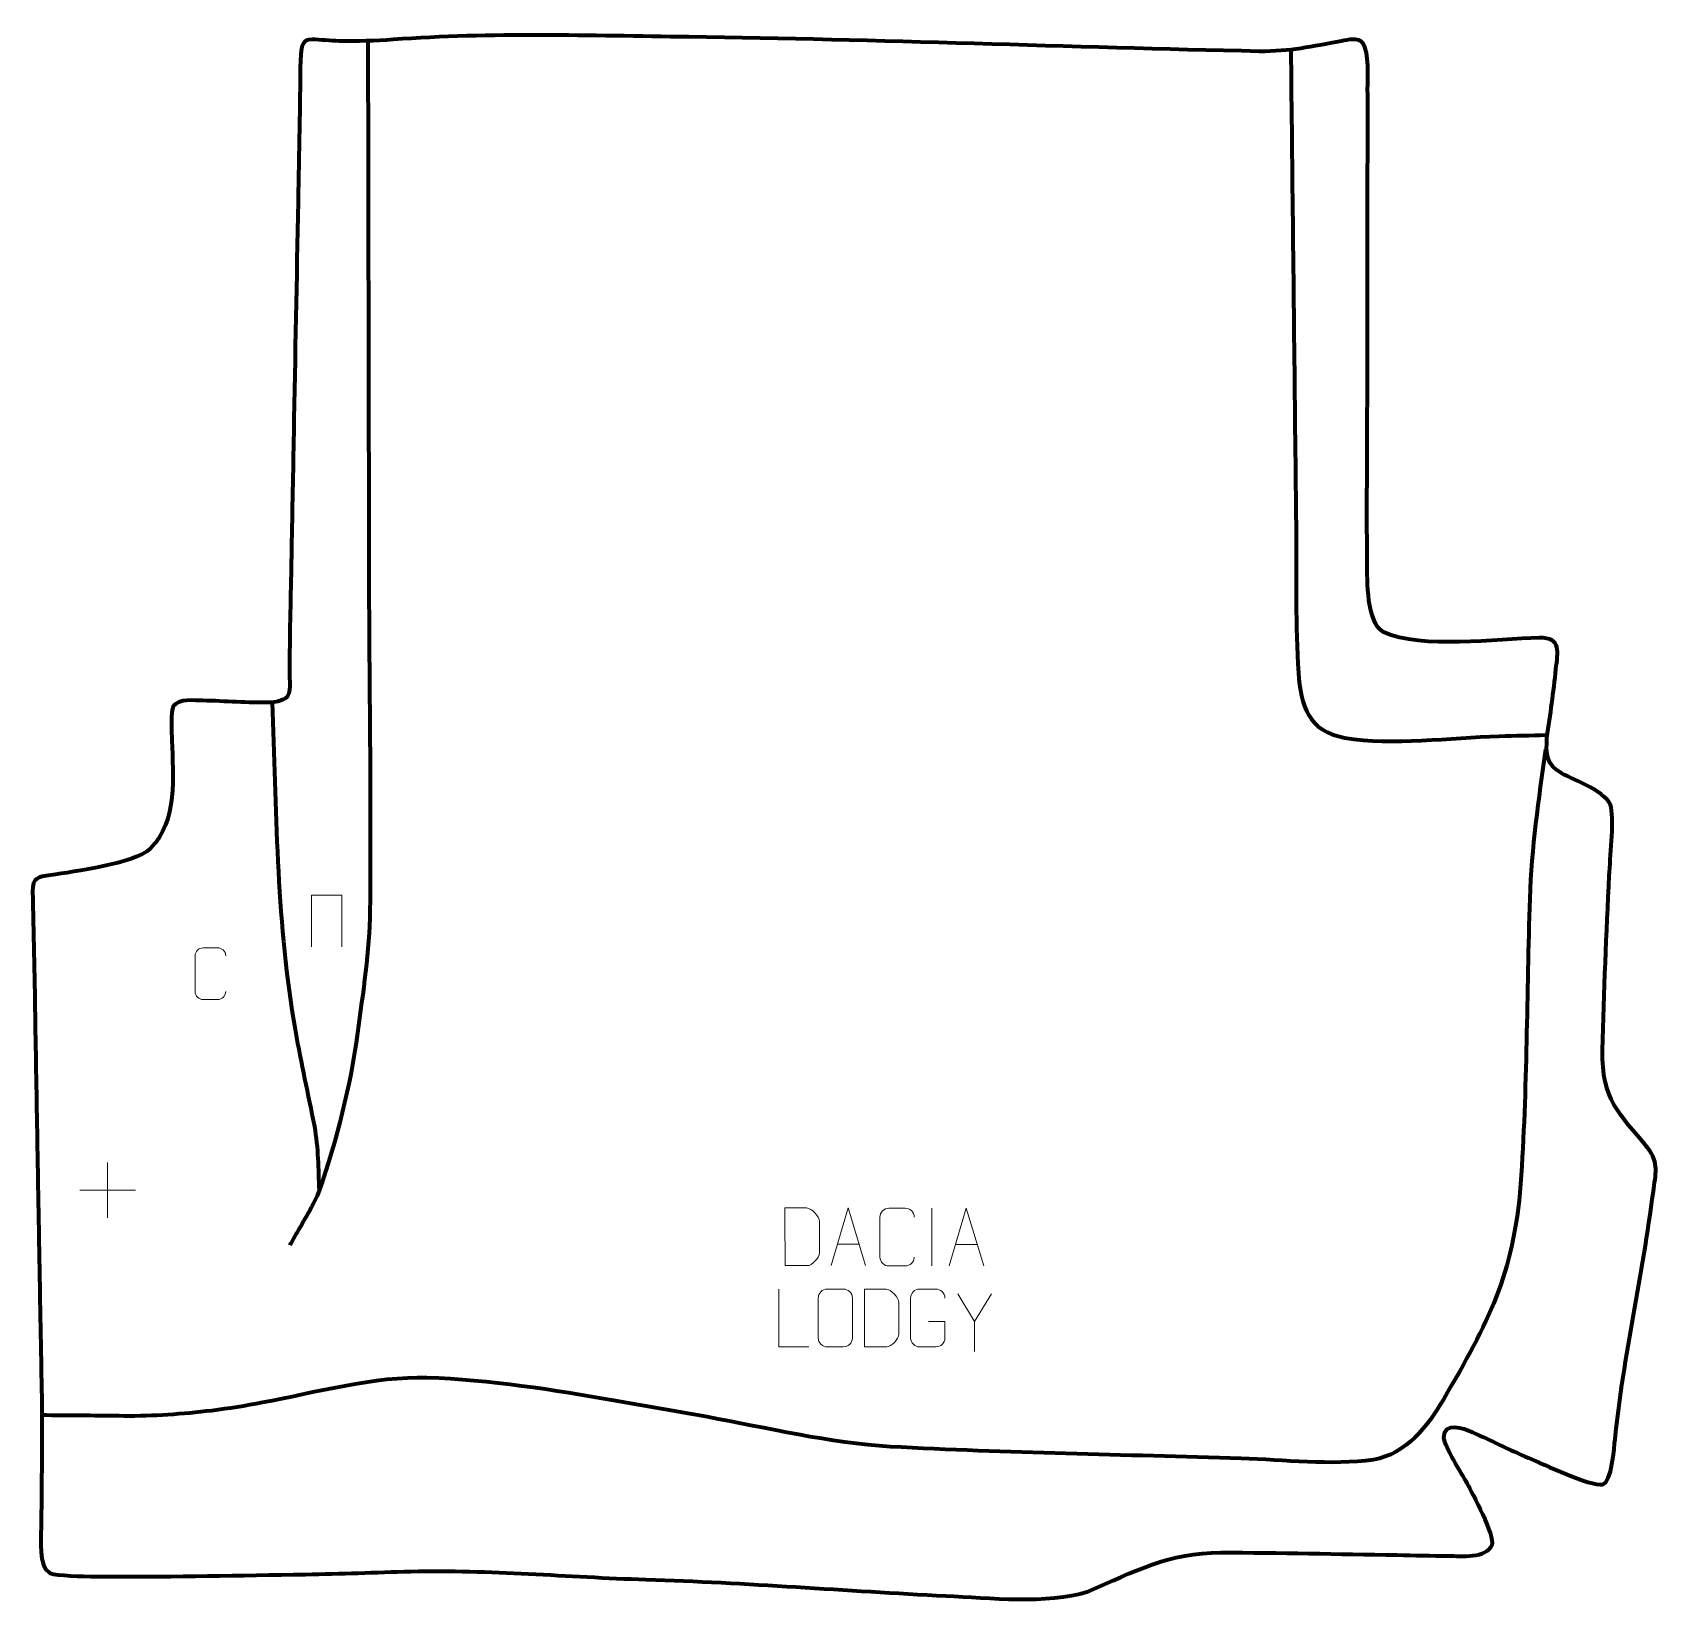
# Model space of a CAD drawing. Header units: millimetres. Extents: x 1089 to 1793, y 95 to 775.
import ezdxf

# ---------------------------------------------------------------- set-up
doc = ezdxf.new("R2010")
doc.units = ezdxf.units.MM
doc.header["$MEASUREMENT"] = 0
doc.layers.add('layer 2', color=7, linetype='Continuous')
doc.layers.add('layer 3', color=7, linetype='Continuous')

msp = doc.modelspace()

# ---------------------------------------------------------------- linework, layer by layer
at = {"layer": 'layer 2', "color": 142, "lineweight": 158}
for points, knots in [([(1234.1901, 771.0166), (1234.2701, 727.8086), (1234.3502, 684.6006), (1234.4303, 641.3927), (1234.4303, 641.3927), (1234.4859, 611.364), (1234.5416, 581.3352), (1234.5972, 551.3065), (1234.5972, 551.3065), (1234.6034, 547.97), (1234.6096, 544.6334), (1234.6157, 541.297), (1234.6157, 541.297), (1234.7227, 492.5613), (1235.5791, 443.7706), (1235.0943, 395.0429), (1235.0943, 395.0429), (1234.8897, 377.6269), (1231.9997, 359.3624), (1229.7217, 342.0558), (1229.7217, 342.0558), (1226.6682, 319.6892), (1220.6385, 295.2347), (1213.1129, 273.949), (1213.1129, 273.949), (1211.0058, 267.9891), (1206.2485, 260.6986), (1203.0668, 254.9917), (1203.0668, 254.9917), (1202.2544, 253.5346), (1201.442, 252.0777), (1200.6293, 250.6208), (1200.6293, 250.6208), (1200.6293, 250.6208), (1200.3856, 250.1838), (1200.3856, 250.1838)], [0, 0, 0, 0, 0.1, 0.1, 0.1, 0.1, 0.2, 0.2, 0.2, 0.2, 0.3, 0.3, 0.3, 0.3, 0.4, 0.4, 0.4, 0.4, 0.5, 0.5, 0.5, 0.5, 0.6, 0.6, 0.6, 0.6, 0.7, 0.7, 0.7, 0.7, 0.8, 0.8, 0.8, 0.8, 1, 1, 1, 1]), ([(1633.4757, 767.1308), (1633.5475, 760.6284), (1633.6194, 754.1259), (1633.6912, 747.6235), (1633.6912, 747.6235), (1634.2769, 694.6036), (1634.8624, 641.5837), (1635.4481, 588.5639), (1635.4481, 588.5639), (1635.5549, 578.8935), (1635.6617, 569.2232), (1635.7685, 559.553), (1635.7685, 559.553), (1635.9567, 539.2066), (1635.3455, 518.2019), (1636.7633, 497.9492), (1636.7633, 497.9492), (1637.7608, 483.7004), (1641.0482, 472.6519), (1656.7646, 469.8179), (1656.7646, 469.8179), (1677.6496, 466.2848), (1702.3212, 469.9169), (1723.6835, 470.5312), (1723.6835, 470.5312), (1730.4721, 470.7264), (1737.2625, 470.8492), (1744.0514, 471.0333), (1744.0514, 471.0333), (1744.0514, 471.0333), (1744.5925, 471.0479), (1744.5925, 471.0479)], [0, 0, 0, 0, 0.11111111, 0.11111111, 0.11111111, 0.11111111, 0.22222222, 0.22222222, 0.22222222, 0.22222222, 0.33333333, 0.33333333, 0.33333333, 0.33333333, 0.44444444, 0.44444444, 0.44444444, 0.44444444, 0.55555556, 0.55555556, 0.55555556, 0.55555556, 0.66666667, 0.66666667, 0.66666667, 0.66666667, 0.77777778, 0.77777778, 0.77777778, 0.77777778, 1, 1, 1, 1]), ([(1192.762, 485.0743), (1194.4106, 439.8437), (1194.6467, 392.4641), (1201.9522, 347.8089), (1201.9522, 347.8089), (1204.1921, 334.118), (1207.2599, 320.5554), (1209.9681, 306.9507), (1209.9681, 306.9507), (1210.3236, 305.1589), (1210.6741, 303.3665), (1211.02, 301.5727), (1211.02, 301.5727), (1212.7582, 292.5061), (1212.6757, 283.0753), (1213.067, 273.8727)], [0, 0, 0, 0, 0.2, 0.2, 0.2, 0.2, 0.4, 0.4, 0.4, 0.4, 0.6, 0.6, 0.6, 0.6, 1, 1, 1, 1]), ([(1743.6815, 464.7792), (1740.5918, 442.9622), (1737.6276, 422.2876), (1736.8389, 400.1877), (1736.8389, 400.1877), (1735.4363, 359.1478), (1735.7727, 317.6736), (1732.88, 276.7447), (1732.88, 276.7447), (1729.7813, 237.2623), (1719.0055, 216.9463), (1699.4815, 183.5218), (1699.4815, 183.5218), (1692.5507, 171.7141), (1683.4992, 159.895), (1669.1792, 157.4191), (1669.1792, 157.4191), (1650.9773, 154.8006), (1630.5141, 157.3695), (1612.0288, 157.973), (1612.0288, 157.973), (1561.4974, 159.5762), (1510.7306, 160.2144), (1460.2668, 163.0552), (1460.2668, 163.0552), (1434.2167, 164.5216), (1406.6851, 171.1832), (1380.9486, 175.9386), (1380.9486, 175.9386), (1367.7771, 178.3723), (1354.4451, 180.6506), (1341.2403, 182.9461), (1341.2403, 182.9461), (1314.321, 187.6255), (1287.0439, 191.9064), (1259.7014, 192.8397), (1259.7014, 192.8397), (1237.8764, 193.5652), (1210.359, 186.2299), (1188.5782, 182.1024), (1188.5782, 182.1024), (1181.2922, 180.7218), (1174.0354, 179.5237), (1166.6719, 178.6301), (1166.6719, 178.6301), (1153.9221, 177.0983), (1141.4626, 176.2021), (1128.6114, 176.3209), (1128.6114, 176.3209), (1117.4658, 176.4509), (1106.3203, 176.5542), (1095.1741, 176.6202), (1095.1741, 176.6202), (1094.5102, 176.6241), (1093.8461, 176.6283), (1093.1821, 176.6327)], [0, 0, 0, 0, 0.06666667, 0.06666667, 0.06666667, 0.06666667, 0.13333333, 0.13333333, 0.13333333, 0.13333333, 0.2, 0.2, 0.2, 0.2, 0.26666667, 0.26666667, 0.26666667, 0.26666667, 0.33333333, 0.33333333, 0.33333333, 0.33333333, 0.4, 0.4, 0.4, 0.4, 0.46666667, 0.46666667, 0.46666667, 0.46666667, 0.53333333, 0.53333333, 0.53333333, 0.53333333, 0.6, 0.6, 0.6, 0.6, 0.66666667, 0.66666667, 0.66666667, 0.66666667, 0.73333333, 0.73333333, 0.73333333, 0.73333333, 0.8, 0.8, 0.8, 0.8, 0.86666667, 0.86666667, 0.86666667, 0.86666667, 1, 1, 1, 1])]:
    msp.add_open_spline(points, degree=3, knots=knots, dxfattribs=at)
at = {"layer": 'layer 3', "color": 242, "lineweight": 158}
msp.add_open_spline([(1201.1448, 551.6584), (1201.4594, 568.3339), (1201.7739, 585.0095), (1202.0885, 601.685), (1202.0885, 601.685), (1202.7176, 635.0361), (1203.3466, 668.3871), (1203.9757, 701.7382), (1203.9757, 701.7382), (1204.1015, 708.4084), (1204.2273, 715.0786), (1204.3531, 721.7488), (1204.3531, 721.7488), (1204.416, 725.0839), (1204.4789, 728.419), (1204.5418, 731.7542), (1204.5418, 731.7542), (1204.6047, 735.0892), (1204.6676, 738.4243), (1204.7305, 741.7595), (1204.7305, 741.7595), (1204.8703, 749.6203), (1204.7378, 757.8306), (1205.1615, 765.6415), (1205.1615, 765.6415), (1205.3851, 769.1753), (1205.8912, 771.9573), (1210.0171, 771.942), (1210.0171, 771.942), (1213.9065, 771.8903), (1217.846, 771.3511), (1221.8444, 771.2521), (1221.8444, 771.2521), (1229.6418, 771.0593), (1237.3898, 771.3578), (1245.1652, 771.9317), (1245.1652, 771.9317), (1287.3897, 774.9651), (1330.6423, 773.6193), (1372.9888, 773.053), (1372.9888, 773.053), (1455.3172, 771.9048), (1537.5509, 768.5777), (1619.8511, 766.8284), (1619.8511, 766.8284), (1633.2523, 766.6697), (1642.4467, 768.892), (1655.3502, 771.2793), (1655.3502, 771.2793), (1658.0663, 771.7929), (1662.6187, 772.9947), (1664.5978, 770.4013), (1664.5978, 770.4013), (1667.5814, 766.1345), (1666.6707, 755.781), (1666.7107, 750.4324), (1666.7107, 750.4324), (1666.8218, 735.592), (1666.7089, 720.7501), (1666.6941, 705.9095), (1666.6941, 705.9095), (1666.6911, 702.5765), (1666.6881, 699.2436), (1666.6851, 695.9107), (1666.6851, 695.9107), (1666.6671, 676.0797), (1666.6491, 656.2488), (1666.6311, 636.4179), (1666.6311, 636.4179), (1666.6311, 636.4179), (1666.6297, 634.918), (1666.6297, 634.918), (1666.6297, 634.918), (1666.6268, 631.7517), (1666.624, 628.5854), (1666.6212, 625.4192), (1666.6212, 625.4192), (1666.5947, 598.8251), (1666.2477, 572.0973), (1666.5102, 545.5214), (1666.5102, 545.5214), (1666.5747, 537.8902), (1666.2025, 519.8052), (1673.5337, 515.4708), (1673.5337, 515.4708), (1690.34, 507.9611), (1722.2093, 512.6663), (1740.9878, 513.0505), (1740.9878, 513.0505), (1750.828, 513.0479), (1748.9698, 506.9157), (1748.187, 499.5451), (1748.187, 499.5451), (1747.1277, 489.55), (1745.7842, 479.863), (1744.3064, 469.9292), (1744.3064, 469.9292), (1743.8634, 462.5958), (1743.9161, 458.2033), (1750.6811, 454.4058), (1750.6811, 454.4058), (1756.0933, 451.4361), (1771.0018, 446.2082), (1772.0804, 439.657), (1772.0804, 439.657), (1773.2486, 432.5626), (1771.6328, 418.0867), (1771.2442, 410.2575), (1771.2442, 410.2575), (1770.0188, 385.0912), (1769.0013, 359.8275), (1768.2785, 334.6421), (1768.2785, 334.6421), (1768.1262, 312.9878), (1775.2463, 307.7651), (1787.951, 292.2398), (1787.951, 292.2398), (1792.9639, 285.6992), (1791.2584, 280.9618), (1790.3159, 273.454), (1790.3159, 273.454), (1785.7161, 237.5233), (1777.4534, 202.3558), (1773.7399, 166.2534), (1773.7399, 166.2534), (1773.3873, 162.6268), (1772.3289, 147.613), (1768.3539, 146.7049), (1768.3539, 146.7049), (1763.1345, 145.7841), (1742.5182, 155.5366), (1736.2606, 158.1984), (1736.2606, 158.1984), (1728.0433, 161.7301), (1720.1465, 165.6508), (1712.0302, 169.3349), (1712.0302, 169.3349), (1708.1675, 171.0404), (1699.8666, 174.2207), (1699.7007, 167.0683), (1699.7007, 167.0683), (1700.0278, 162.5891), (1707.3261, 151.8185), (1709.7857, 147.1238), (1709.7857, 147.1238), (1711.9532, 142.987), (1722.0669, 124.2332), (1720.5937, 120.636), (1720.5937, 120.636), (1718.1228, 114.603), (1707.1017, 115.7943), (1701.8551, 115.8162), (1701.8551, 115.8162), (1694.3606, 115.8225), (1686.8646, 116.057), (1679.3712, 116.1861), (1679.3712, 116.1861), (1653.9952, 116.603), (1628.6248, 117.1738), (1603.2443, 117.2616), (1603.2443, 117.2616), (1580.707, 117.2523), (1565.7212, 108.9744), (1545.7883, 100.3942), (1545.7883, 100.3942), (1527.8375, 94.7737), (1503.0733, 97.6519), (1484.211, 98.5175), (1484.211, 98.5175), (1440.9076, 100.6481), (1397.856, 104.2661), (1354.4807, 105.5784), (1354.4807, 105.5784), (1320.3724, 106.6244), (1286.9674, 109.9236), (1252.7286, 109.0865), (1252.7286, 109.0865), (1237.5166, 108.7145), (1222.4417, 108.0119), (1207.1976, 107.7965), (1207.1976, 107.7965), (1178.952, 107.3975), (1150.7147, 106.7403), (1122.4639, 106.8321), (1122.4639, 106.8321), (1115.4476, 106.8562), (1107.0436, 106.8523), (1100.1435, 107.6684), (1100.1435, 107.6684), (1099.0534, 107.7974), (1097.3491, 107.9962), (1096.3703, 108.5017), (1096.3703, 108.5017), (1091.6938, 111.2908), (1092.7268, 123.0804), (1092.827, 127.9035), (1092.827, 127.9035), (1092.9487, 144.7236), (1093.2298, 161.665), (1093.1823, 178.4709), (1093.1823, 178.4709), (1093.1658, 184.3186), (1092.9566, 190.1698), (1092.8502, 196.0171), (1092.8502, 196.0171), (1092.7357, 202.5242), (1092.6213, 209.0313), (1092.5068, 215.5384), (1092.5068, 215.5384), (1092.3894, 222.2124), (1092.272, 228.8864), (1092.1546, 235.5603), (1092.1546, 235.5603), (1091.9786, 245.5712), (1091.8024, 255.5822), (1091.6263, 265.5931), (1091.6263, 265.5931), (1091.4503, 275.6041), (1091.2741, 285.615), (1091.098, 295.626), (1091.098, 295.626), (1090.4673, 331.5073), (1089.9821, 367.4227), (1089.1487, 403.2967), (1089.1487, 403.2967), (1089.1035, 409.5892), (1091.2892, 409.4181), (1096.9514, 410.3076), (1096.9514, 410.3076), (1107.1732, 411.9383), (1132.8528, 415.2142), (1140.0484, 421.7829), (1140.0484, 421.7829), (1152.0123, 434.0255), (1149.8359, 452.9507), (1149.3968, 468.7056), (1149.3968, 468.7056), (1149.3196, 471.4766), (1148.8268, 481.4721), (1149.9906, 483.4488), (1149.9906, 483.4488), (1152.3537, 486.8432), (1159.089, 485.929), (1162.7569, 485.886), (1162.7569, 485.886), (1172.3813, 485.6965), (1182.2908, 484.8332), (1191.8671, 485.0565), (1191.8671, 485.0565), (1202.2426, 485.8549), (1200.243, 489.9838), (1200.2649, 498.5579), (1200.2649, 498.5579), (1200.3032, 513.5158), (1200.7111, 528.6836), (1200.9937, 543.6553), (1200.9937, 543.6553), (1201.044, 546.323), (1201.0946, 548.9907), (1201.1448, 551.6584)], degree=3, knots=[0, 0, 0, 0, 0.01515152, 0.01515152, 0.01515152, 0.01515152, 0.03030303, 0.03030303, 0.03030303, 0.03030303, 0.04545455, 0.04545455, 0.04545455, 0.04545455, 0.06060606, 0.06060606, 0.06060606, 0.06060606, 0.07575758, 0.07575758, 0.07575758, 0.07575758, 0.09090909, 0.09090909, 0.09090909, 0.09090909, 0.10606061, 0.10606061, 0.10606061, 0.10606061, 0.12121212, 0.12121212, 0.12121212, 0.12121212, 0.13636364, 0.13636364, 0.13636364, 0.13636364, 0.15151515, 0.15151515, 0.15151515, 0.15151515, 0.16666667, 0.16666667, 0.16666667, 0.16666667, 0.18181818, 0.18181818, 0.18181818, 0.18181818, 0.1969697, 0.1969697, 0.1969697, 0.1969697, 0.21212121, 0.21212121, 0.21212121, 0.21212121, 0.22727273, 0.22727273, 0.22727273, 0.22727273, 0.24242424, 0.24242424, 0.24242424, 0.24242424, 0.25757576, 0.25757576, 0.25757576, 0.25757576, 0.27272727, 0.27272727, 0.27272727, 0.27272727, 0.28787879, 0.28787879, 0.28787879, 0.28787879, 0.3030303, 0.3030303, 0.3030303, 0.3030303, 0.31818182, 0.31818182, 0.31818182, 0.31818182, 0.33333333, 0.33333333, 0.33333333, 0.33333333, 0.34848485, 0.34848485, 0.34848485, 0.34848485, 0.36363636, 0.36363636, 0.36363636, 0.36363636, 0.37878788, 0.37878788, 0.37878788, 0.37878788, 0.39393939, 0.39393939, 0.39393939, 0.39393939, 0.40909091, 0.40909091, 0.40909091, 0.40909091, 0.42424242, 0.42424242, 0.42424242, 0.42424242, 0.43939394, 0.43939394, 0.43939394, 0.43939394, 0.45454545, 0.45454545, 0.45454545, 0.45454545, 0.46969697, 0.46969697, 0.46969697, 0.46969697, 0.48484848, 0.48484848, 0.48484848, 0.48484848, 0.5, 0.5, 0.5, 0.5, 0.51515152, 0.51515152, 0.51515152, 0.51515152, 0.53030303, 0.53030303, 0.53030303, 0.53030303, 0.54545455, 0.54545455, 0.54545455, 0.54545455, 0.56060606, 0.56060606, 0.56060606, 0.56060606, 0.57575758, 0.57575758, 0.57575758, 0.57575758, 0.59090909, 0.59090909, 0.59090909, 0.59090909, 0.60606061, 0.60606061, 0.60606061, 0.60606061, 0.62121212, 0.62121212, 0.62121212, 0.62121212, 0.63636364, 0.63636364, 0.63636364, 0.63636364, 0.65151515, 0.65151515, 0.65151515, 0.65151515, 0.66666667, 0.66666667, 0.66666667, 0.66666667, 0.68181818, 0.68181818, 0.68181818, 0.68181818, 0.6969697, 0.6969697, 0.6969697, 0.6969697, 0.71212121, 0.71212121, 0.71212121, 0.71212121, 0.72727273, 0.72727273, 0.72727273, 0.72727273, 0.74242424, 0.74242424, 0.74242424, 0.74242424, 0.75757576, 0.75757576, 0.75757576, 0.75757576, 0.77272727, 0.77272727, 0.77272727, 0.77272727, 0.78787879, 0.78787879, 0.78787879, 0.78787879, 0.8030303, 0.8030303, 0.8030303, 0.8030303, 0.81818182, 0.81818182, 0.81818182, 0.81818182, 0.83333333, 0.83333333, 0.83333333, 0.83333333, 0.84848485, 0.84848485, 0.84848485, 0.84848485, 0.86363636, 0.86363636, 0.86363636, 0.86363636, 0.87878788, 0.87878788, 0.87878788, 0.87878788, 0.89393939, 0.89393939, 0.89393939, 0.89393939, 0.90909091, 0.90909091, 0.90909091, 0.90909091, 0.92424242, 0.92424242, 0.92424242, 0.92424242, 0.93939394, 0.93939394, 0.93939394, 0.93939394, 0.95454545, 0.95454545, 0.95454545, 0.95454545, 0.96969697, 0.96969697, 0.96969697, 0.96969697, 1, 1, 1, 1], dxfattribs=at)
at = {"layer": 'layer 3', "color": 250, "lineweight": 9}
for points, knots in [([(1209.7642, 379.3), (1209.7642, 379.3), (1209.7642, 401.6503), (1209.7642, 401.6503), (1209.7642, 401.6503), (1209.7642, 401.6503), (1222.8825, 401.6503), (1222.8825, 401.6503), (1222.8825, 401.6503), (1222.8825, 401.6503), (1222.8825, 379.3), (1222.8825, 379.3)], [0, 0, 0, 0, 0.25, 0.25, 0.25, 0.25, 0.5, 0.5, 0.5, 0.5, 1, 1, 1, 1]), ([(1172.7007, 359.965), (1172.5755, 357.884), (1171.0733, 356.5588), (1169.1496, 356.5491), (1169.1496, 356.5491), (1167.061, 356.5494), (1164.9724, 356.5494), (1162.8841, 356.5491), (1162.8841, 356.5491), (1161.1599, 356.4547), (1159.3935, 358.1426), (1159.4035, 359.9494), (1159.4035, 359.9494), (1159.4039, 365.1176), (1159.4039, 370.2853), (1159.4035, 375.4527), (1159.4035, 375.4527), (1159.4073, 377.3678), (1160.9718, 378.9077), (1162.8997, 378.8956), (1162.8997, 378.8956), (1164.9827, 378.8956), (1167.0662, 378.8956), (1169.1496, 378.8956), (1169.1496, 378.8956), (1170.8931, 378.9274), (1172.6768, 377.5915), (1172.7007, 375.4081)], [0, 0, 0, 0, 0.125, 0.125, 0.125, 0.125, 0.25, 0.25, 0.25, 0.25, 0.375, 0.375, 0.375, 0.375, 0.5, 0.5, 0.5, 0.5, 0.625, 0.625, 0.625, 0.625, 0.75, 0.75, 0.75, 0.75, 1, 1, 1, 1]), ([(1414.6636, 241.4145), (1416.9954, 241.4149), (1421.9456, 241.3909), (1424.2771, 241.3906), (1424.2771, 241.3906), (1426.2021, 241.2852), (1429.5207, 244.8268), (1429.5095, 246.8441), (1429.5095, 246.8441), (1429.5091, 252.6142), (1429.5091, 254.7839), (1429.5095, 260.5532), (1429.5095, 260.5532), (1429.5052, 262.6913), (1426.1307, 266.3514), (1423.9783, 266.3379), (1423.9783, 266.3379), (1421.6526, 266.3379), (1416.9283, 266.3379), (1414.6022, 266.3379), (1414.6022, 266.3379), (1414.6026, 260.591), (1414.6639, 247.1618), (1414.6636, 241.4145)], [0, 0, 0, 0, 0.14285714, 0.14285714, 0.14285714, 0.14285714, 0.28571429, 0.28571429, 0.28571429, 0.28571429, 0.42857143, 0.42857143, 0.42857143, 0.42857143, 0.57142857, 0.57142857, 0.57142857, 0.57142857, 0.71428571, 0.71428571, 0.71428571, 0.71428571, 1, 1, 1, 1]), ([(1434.5854, 241.3864), (1434.5854, 241.3864), (1441.9564, 266.3399), (1441.9564, 266.3399), (1441.9564, 266.3399), (1441.9564, 266.3399), (1449.5263, 241.3864), (1449.5263, 241.3864)], [0, 0, 0, 0, 0.33333333, 0.33333333, 0.33333333, 0.33333333, 1, 1, 1, 1]), ([(1470.5625, 245.0668), (1470.4227, 242.7434), (1468.7455, 241.2638), (1466.5978, 241.253), (1466.5978, 241.253), (1464.2659, 241.2534), (1461.934, 241.2534), (1459.6025, 241.253), (1459.6025, 241.253), (1457.6775, 241.1476), (1455.7054, 243.0321), (1455.7166, 245.0494), (1455.7166, 245.0494), (1455.717, 250.8195), (1455.717, 256.5892), (1455.7166, 262.3585), (1455.7166, 262.3585), (1455.7208, 264.4966), (1457.4675, 266.2158), (1459.6199, 266.2023), (1459.6199, 266.2023), (1461.9456, 266.2023), (1464.2717, 266.2023), (1466.5978, 266.2023), (1466.5978, 266.2023), (1468.5444, 266.2378), (1470.5358, 264.7463), (1470.5625, 262.3087)], [0, 0, 0, 0, 0.125, 0.125, 0.125, 0.125, 0.25, 0.25, 0.25, 0.25, 0.375, 0.375, 0.375, 0.375, 0.5, 0.5, 0.5, 0.5, 0.625, 0.625, 0.625, 0.625, 0.75, 0.75, 0.75, 0.75, 1, 1, 1, 1]), ([(1485.669, 241.2491), (1485.669, 241.2491), (1493.04, 266.2026), (1493.04, 266.2026), (1493.04, 266.2026), (1493.04, 266.2026), (1500.6099, 241.2491), (1500.6099, 241.2491)], [0, 0, 0, 0, 0.33333333, 0.33333333, 0.33333333, 0.33333333, 1, 1, 1, 1]), ([(1424.8956, 206.2651), (1424.8956, 206.2651), (1411.9465, 206.2651), (1411.9465, 206.2651), (1411.9465, 206.2651), (1411.9465, 206.2651), (1411.9465, 231.2187), (1411.9465, 231.2187)], [0, 0, 0, 0, 0.33333333, 0.33333333, 0.33333333, 0.33333333, 1, 1, 1, 1]), ([(1432.9015, 231.2184), (1435.2272, 231.2184), (1437.5533, 231.2184), (1439.8794, 231.2184), (1439.8794, 231.2184), (1441.826, 231.254), (1443.8174, 229.7624), (1443.8441, 227.3248), (1443.8441, 227.3248), (1443.8437, 221.5779), (1443.8437, 215.8306), (1443.8441, 210.0829), (1443.8441, 210.0829), (1443.7043, 207.7595), (1442.0271, 206.2799), (1439.8794, 206.2691), (1439.8794, 206.2691), (1437.5475, 206.2695), (1435.2156, 206.2695), (1432.8841, 206.2691), (1432.8841, 206.2691), (1430.9591, 206.1637), (1428.987, 208.0482), (1428.9982, 210.0655), (1428.9982, 210.0655), (1428.9985, 215.8356), (1428.9985, 221.6053), (1428.9982, 227.3746), (1428.9982, 227.3746), (1429.0024, 229.5127), (1430.7491, 231.2319), (1432.9015, 231.2184)], [0, 0, 0, 0, 0.11111111, 0.11111111, 0.11111111, 0.11111111, 0.22222222, 0.22222222, 0.22222222, 0.22222222, 0.33333333, 0.33333333, 0.33333333, 0.33333333, 0.44444444, 0.44444444, 0.44444444, 0.44444444, 0.55555556, 0.55555556, 0.55555556, 0.55555556, 0.66666667, 0.66666667, 0.66666667, 0.66666667, 0.77777778, 0.77777778, 0.77777778, 0.77777778, 1, 1, 1, 1]), ([(1449.0288, 206.2933), (1451.3606, 206.2937), (1456.3108, 206.2697), (1458.6423, 206.2694), (1458.6423, 206.2694), (1460.5673, 206.164), (1463.8859, 209.7056), (1463.8747, 211.7229), (1463.8747, 211.7229), (1463.8743, 217.493), (1463.8743, 219.6627), (1463.8747, 225.432), (1463.8747, 225.432), (1463.8704, 227.5701), (1460.4959, 231.2302), (1458.3435, 231.2167), (1458.3435, 231.2167), (1456.0178, 231.2167), (1451.2935, 231.2167), (1448.9674, 231.2167), (1448.9674, 231.2167), (1448.9678, 225.4698), (1449.0291, 212.0406), (1449.0288, 206.2933)], [0, 0, 0, 0, 0.14285714, 0.14285714, 0.14285714, 0.14285714, 0.28571429, 0.28571429, 0.28571429, 0.28571429, 0.42857143, 0.42857143, 0.42857143, 0.42857143, 0.57142857, 0.57142857, 0.57142857, 0.57142857, 0.71428571, 0.71428571, 0.71428571, 0.71428571, 1, 1, 1, 1]), ([(1476.676, 217.2509), (1476.676, 217.2509), (1483.8441, 217.2509), (1483.8441, 217.2509), (1483.8441, 217.2509), (1483.8441, 217.2509), (1483.8441, 210.0828), (1483.8441, 210.0828), (1483.8441, 210.0828), (1483.7044, 207.7594), (1482.0272, 206.2798), (1479.8794, 206.269), (1479.8794, 206.269), (1477.5476, 206.2694), (1475.2156, 206.2694), (1472.8841, 206.269), (1472.8841, 206.269), (1470.9592, 206.1636), (1468.987, 208.0481), (1468.9982, 210.0654), (1468.9982, 210.0654), (1468.9986, 215.8355), (1468.9986, 221.6052), (1468.9982, 227.3745), (1468.9982, 227.3745), (1469.0024, 229.5126), (1470.7492, 231.2318), (1472.9015, 231.2184), (1472.9015, 231.2184), (1475.2272, 231.2184), (1477.5533, 231.2184), (1479.8794, 231.2184), (1479.8794, 231.2184), (1481.8261, 231.2538), (1483.8175, 229.7623), (1483.8441, 227.3246)], [0, 0, 0, 0, 0.1, 0.1, 0.1, 0.1, 0.2, 0.2, 0.2, 0.2, 0.3, 0.3, 0.3, 0.3, 0.4, 0.4, 0.4, 0.4, 0.5, 0.5, 0.5, 0.5, 0.6, 0.6, 0.6, 0.6, 0.7, 0.7, 0.7, 0.7, 0.8, 0.8, 0.8, 0.8, 1, 1, 1, 1]), ([(1503.9984, 229.1496), (1503.9984, 229.1496), (1496.676, 217.2509), (1496.676, 217.2509), (1496.676, 217.2509), (1496.676, 217.2509), (1496.6767, 204.196), (1496.6767, 204.196)], [0, 0, 0, 0, 0.33333333, 0.33333333, 0.33333333, 0.33333333, 1, 1, 1, 1])]:
    msp.add_open_spline(points, degree=3, knots=knots, dxfattribs=at)
for points in [[(1121.6019, 286.0471), (1121.6019, 286.0471), (1121.6019, 262.0692), (1121.6019, 262.0692)], [(1109.613, 274.0581), (1109.613, 274.0581), (1133.5909, 274.0581), (1133.5909, 274.0581)], [(1478.1395, 266.2129), (1478.1395, 266.2129), (1478.1395, 241.2388), (1478.1395, 241.2388)], [(1437.308, 250.6358), (1437.308, 250.6358), (1446.8037, 250.6358), (1446.8037, 250.6358)], [(1488.3916, 250.4985), (1488.3916, 250.4985), (1497.8873, 250.4985), (1497.8873, 250.4985)], [(1496.676, 217.2509), (1496.676, 217.2509), (1489.3551, 229.1496), (1489.3551, 229.1496)]]:
    msp.add_open_spline(points, degree=3, dxfattribs=at)

doc.saveas('drawing.dxf')
